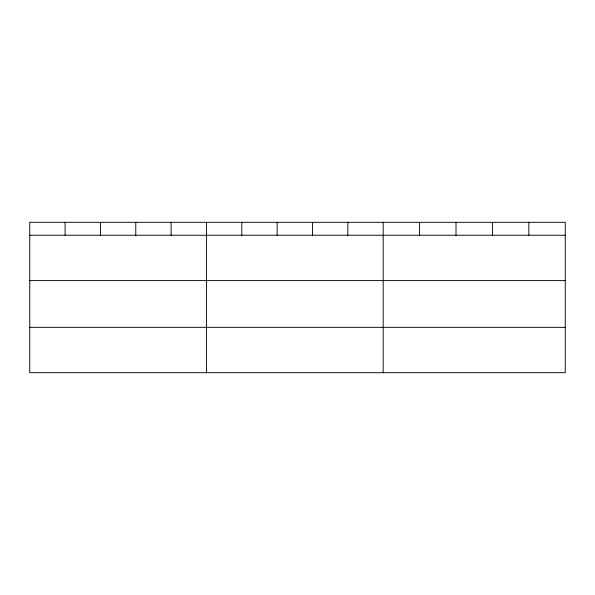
<?xml version="1.0" encoding="UTF-8"?>
<svg xmlns="http://www.w3.org/2000/svg" width="595" height="595" viewBox="0 0 595 595"><rect width="100%" height="100%" fill="white"/><g stroke="black" fill="none" stroke-linecap="round" stroke-linejoin="round"><path stroke-width="0.89" d="M565.25 280.602L565.25 222.307L29.75 222.307L29.75 372.693L565.25 372.693L565.25 280.602L29.75 280.602M29.75 235.241L565.25 235.241M29.75 327.332L565.25 327.332M528.836 222.307L528.836 235.241M492.422 222.307L492.422 235.241M456.008 222.307L456.008 235.241M419.594 222.307L419.594 235.241M383.18 222.307L383.18 372.693M347.837 222.307L347.837 235.241M312.494 222.307L312.494 235.241M277.151 222.307L277.151 235.241M241.808 222.307L241.808 235.241M206.465 222.307L206.465 372.693M171.122 222.307L171.122 235.241M135.779 222.307L135.779 235.241M100.436 222.307L100.436 235.241M65.093 222.307L65.093 235.241"/></g></svg>
